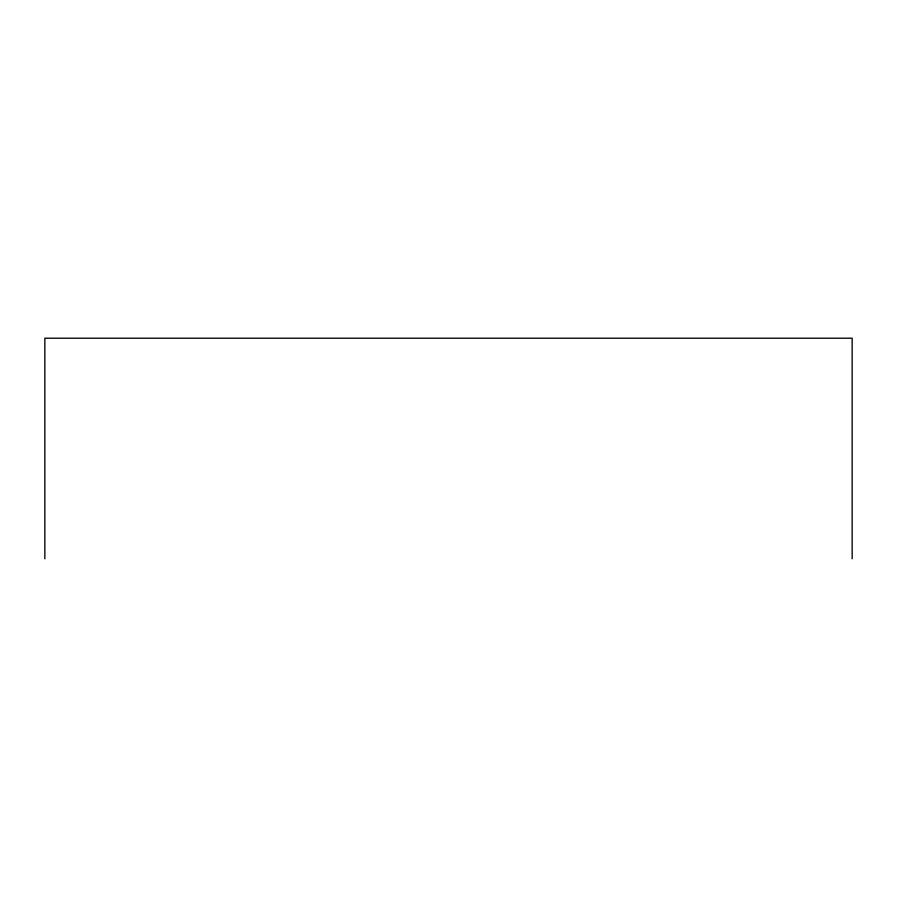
<?xml version="1.0" encoding="UTF-8"?>
<svg xmlns="http://www.w3.org/2000/svg" width="897" height="897" viewBox="0 0 897 897"><rect width="100%" height="100%" fill="white"/><g stroke="black" fill="none" stroke-linecap="round" stroke-linejoin="round"><path stroke-width="1.35" d="M852.15 558.786L852.15 338.214L44.85 338.214L44.85 558.786"/></g></svg>
